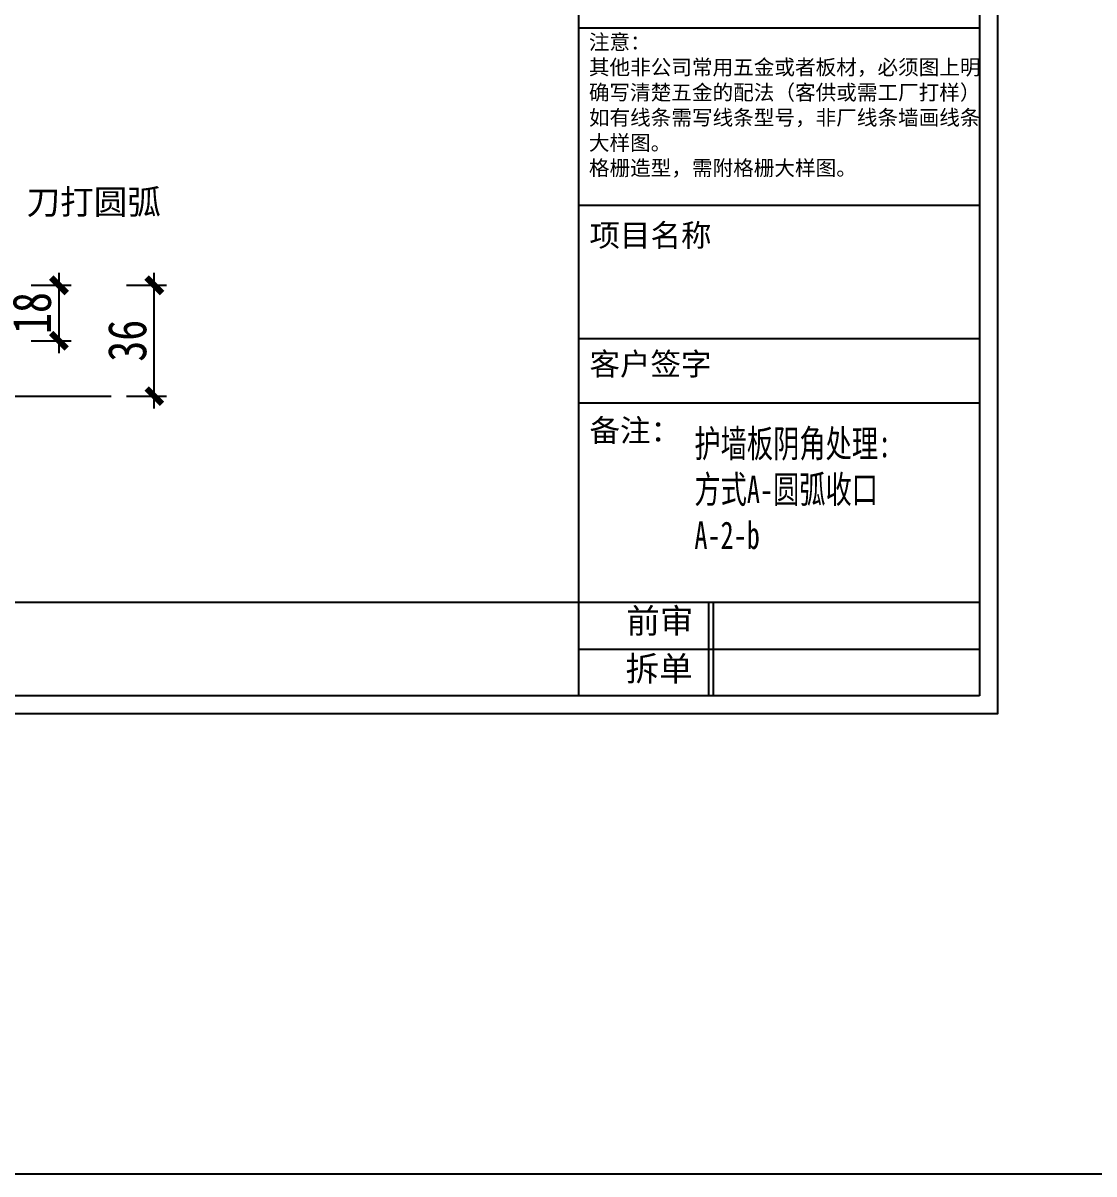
# Model space of a CAD drawing. Header units: millimetres. Extents: x 4862 to 20554, y 7569 to 11262.
# Drawn here: x 13465.5 to 13813.3, y 8610.4 to 8984.2 of the extents above; entities that cross this region are included whole.
import ezdxf

# ---------------------------------------------------------------- set-up
doc = ezdxf.new("R2010")
doc.units = ezdxf.units.MM
doc.layers.add('0 @ 1', color=7, linetype='Continuous')
doc.styles.get("Standard").update_dxf_attribs({"font": 'arial.ttf'})
doc.styles.add('宋体', font='SimSun.ttf')
doc.styles.add('家具尺寸文字', font='SimSun.ttf', dxfattribs={"width": 0.8})
doc.styles.add('黑石雅黑', font='Microsoft YaHei.ttf')
doc.dimstyles.new('副本 固装比例5', dxfattribs={"dimscale": 5, "dimtxt": 2.5, "dimasz": 1, "dimexe": 0.8, "dimexo": 1.2, "dimgap": 0.5, "dimtad": 1, "dimdec": 0, "dimdsep": 46, "dimtxsty": '家具尺寸文字', "dimblk": 'ARCHTICK', "dimcen": 0, "dimdle": 0.8, "dimclrd": 8, "dimclre": 8, "dimclrt": 2, "dimadec": 1, "dimazin": 2, "dimtfac": 1, "dimtdec": 0, "dimtix": 1, "dimtmove": 2, "dimatfit": 2, "dimfxl": 0, "dimtolj": 1, "dimtzin": 0, "dimarcsym": 0})

# ---------------------------------------------------------------- blocks, each defined once
blk = doc.blocks.new('_ArchTick')
at = {"color": 0, "linetype": 'ByBlock', "const_width": 0.4}
blk.add_lwpolyline([(-0.5, -0.5), (0.5, 0.5)], dxfattribs=at)
blk = doc.blocks.new('*D315')
at = {"color": 8, "lineweight": -2, "transparency": 16777216}
for p, q in [((13508.15, 8859.01), (13508.15, 8903.01)), ((13499.15, 8899.01), (13512.15, 8899.01)), ((13499.15, 8863.01), (13512.15, 8863.01))]:
    blk.add_line(p, q, dxfattribs=at)
at = {"layer": 'Defpoints', "color": 0, "transparency": 16777216}
for p in [(13407.68, 8899.01), (13508.15, 8899.01), (13471.33, 8863.01)]:
    blk.add_point(p, dxfattribs=at)
at = {"color": 8, "lineweight": -2, "transparency": 16777216, "xscale": 5, "yscale": 5, "zscale": 5}
for p, rotation in [((13508.15, 8899.01), 90), ((13508.15, 8863.01), 270)]:
    blk.add_blockref('_ArchTick', p, dxfattribs=dict(at, rotation=rotation))
at = {"color": 2, "transparency": 16777216, "insert": (13499.4, 8881.01), "char_height": 12.5, "attachment_point": 5, "rotation": 90, "style": '家具尺寸文字'}
blk.add_mtext('\\A1;36', dxfattribs=at)
blk = doc.blocks.new('*D297')
at = {"color": 8, "lineweight": -2, "transparency": 16777216}
for p, q in [((13477.19, 8903.01), (13477.19, 8877.01)), ((13468.19, 8899.01), (13481.19, 8899.01)), ((13468.19, 8881.01), (13481.19, 8881.01))]:
    blk.add_line(p, q, dxfattribs=at)
at = {"layer": 'Defpoints', "color": 0, "transparency": 16777216}
for p in [(13407.68, 8899.01), (13401.68, 8881.01), (13477.19, 8881.01)]:
    blk.add_point(p, dxfattribs=at)
at = {"color": 8, "lineweight": -2, "transparency": 16777216, "xscale": 5, "yscale": 5, "zscale": 5}
for p, rotation in [((13477.19, 8899.01), 90), ((13477.19, 8881.01), 270)]:
    blk.add_blockref('_ArchTick', p, dxfattribs=dict(at, rotation=rotation))
at = {"color": 2, "transparency": 16777216, "insert": (13468.44, 8890.01), "char_height": 12.5, "attachment_point": 5, "rotation": 90, "style": '家具尺寸文字'}
blk.add_mtext('\\A1;18', dxfattribs=at)
blk = doc.blocks.new('A$C398a0407')
for p, q in [((8134, 64), (8134, 6784)), ((8134, 2454.1), (9568, 2454.1)), ((8134, 2454.1), (9568, 2454.1)), ((8134, 2454.1), (9568, 2454.1)), ((8134, 1819.9), (9568, 1819.9)), ((8134, 1342.7), (9568, 1342.7)), ((8134, 1112.5), (9568, 1112.5)), ((443.2, 399), (9568, 399)), ((8598.6, 399), (8598.6, 64)), ((8614.7, 399), (8614.7, 64)), ((8134, 231.5), (9568, 231.5))]:
    blk.add_line(p, q)
for points in [[(9632, 0), (0, 0), (0, 6848), (9632, 6848)], [(9568, 64), (64, 64), (64, 6784), (9568, 6784)]]:
    blk.add_lwpolyline(points, close=True)
at = {"insert": (8170.5, 2430.1), "char_height": 54.045, "attachment_point": 1, "style": '宋体'}
blk.add_mtext_dynamic_manual_height_columns('{\\fMicrosoft YaHei|b0|i0|c134|p34;\\C2;注意：\\P其他非公司常用五金或者板材，必须图上明确写清楚五金的配法（客供或需工厂打样）\\P如有线条需写线条型号，非厂线条墙画线条大样图。\\P格栅造型，需附格栅大样图。}', width=1407.047, gutter_width=8.44, heights=[0], dxfattribs=at)
at = {"color": 8, "char_height": 88, "attachment_point": 1, "style": '宋体'}
for s, insert in [('前审', (8304.3, 376.5)), ('拆单', (8301.5, 205.4))]:
    blk.add_mtext_dynamic_manual_height_columns(s, width=479.717, gutter_width=10.1, heights=[0], dxfattribs=dict(at, insert=insert))
at = {"layer": '0 @ 1', "color": 30, "char_height": 80, "width": 452.345, "attachment_point": 1}
for s, insert in [('{\\fSimSun|b0|i0|c134|p2;项目名称}', (8172.7, 1751.7)), ('{\\fSimSun|b0|i0|c134|p2;客户签字}', (8172.7, 1291.3)), ('{\\fSimSun|b0|i0|c134|p2;备注：}', (8172.7, 1053.7))]:
    blk.add_mtext(s, dxfattribs=dict(at, insert=insert))
blk = doc.blocks.new('A$Caecb7373')
at = {"color": 1}
blk.add_lwpolyline([(0, 821.76), (1155.84, 821.76), (1155.84, 0), (0, 0)], close=True, dxfattribs=at)

msp = doc.modelspace()

# ---------------------------------------------------------------- linework, layer by layer
msp.add_line((4862.317, 8610.368), (20477.138, 8610.368))
at = {"color": 8}
msp.add_lwpolyline([(13121.684, 9112.411), (13121.684, 8863.015), (13494.132, 8863.015)], dxfattribs=at)

# ---------------------------------------------------------------- block references
at = {"xscale": 0.09079979139978399, "yscale": 0.09079979139978399, "zscale": 0.09079979139978399}
msp.add_blockref('A$C398a0407', (12907.39, 8759.836), dxfattribs=at)
at = {"color": 1, "xscale": 0.7566649283315219, "yscale": 0.7566649283315219, "zscale": 0.7566649283315219}
msp.add_blockref('A$Caecb7373', (12907.39, 8759.836), dxfattribs=at)

# ---------------------------------------------------------------- texts
at = {"color": 6, "style": '黑石雅黑'}
msp.add_text('刀打圆弧', height=8, dxfattribs=at).set_placement((13466.66, 8922.077))
at = {"color": 7, "insert": (13683.533, 8852.068), "char_height": 8.925, "width": 131.9828, "attachment_point": 1, "style": '宋体'}
msp.add_mtext('{\\W0.7;\\C4;护墙板阴角处理:\\P方式A-圆弧收口\\PA-2-b}', dxfattribs=at)

# ---------------------------------------------------------------- dimensions: what is measured, and where the dimension line sits
for base, p1, p2, picture, middle in [((13477.186, 8881.015), (13407.684, 8899.015), (13401.684, 8881.015), '*D297', (13468.436, 8890.015)), ((13508.153, 8899.015), (13471.332, 8863.015), (13407.684, 8899.015), '*D315', (13499.403, 8881.015))]:
    dim = msp.add_linear_dim(base=base, p1=p1, p2=p2, angle=90, dimstyle='副本 固装比例5')
    dim.commit()
    dim.dimension.update_dxf_attribs({"geometry": picture, "text_midpoint": middle})

doc.saveas('drawing.dxf')
